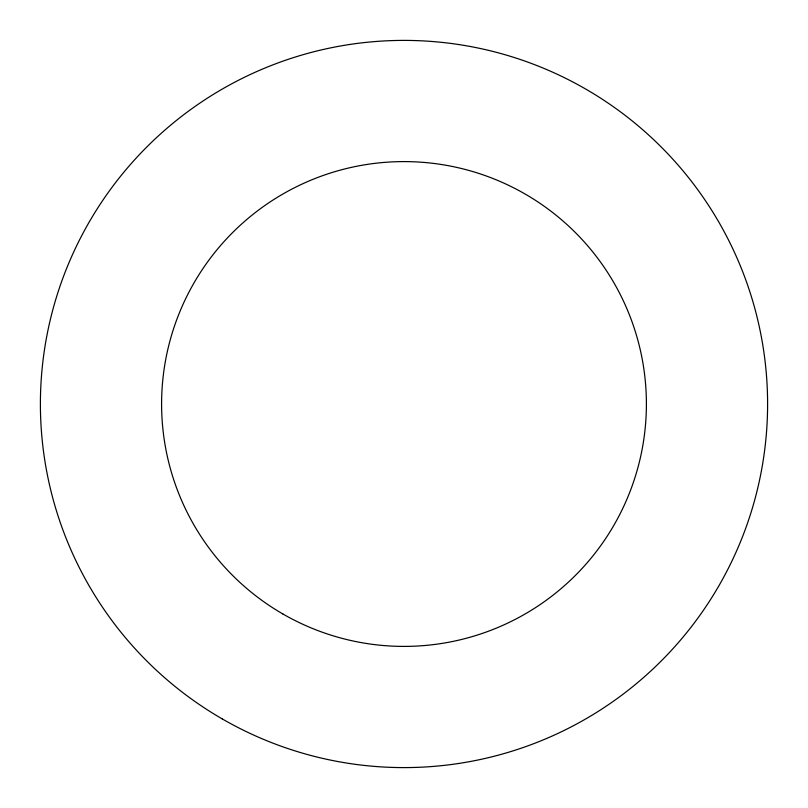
<?xml version="1.0" encoding="UTF-8"?>
<svg xmlns="http://www.w3.org/2000/svg" width="808" height="808" viewBox="0 0 808 808"><rect width="100%" height="100%" fill="white"/><g stroke="black" fill="none" stroke-linecap="round" stroke-linejoin="round"><path stroke-width="1.21" d="M222.2 718.888A363.6 363.6 0 0 0 767.6 404A363.6 363.6 0 0 0 222.2 89.112A363.6 363.6 0 0 0 222.2 718.888M282.8 613.928A242.4 242.4 0 0 0 646.4 404A242.4 242.4 0 0 0 282.8 194.072A242.4 242.4 0 0 0 282.8 613.928"/></g></svg>
